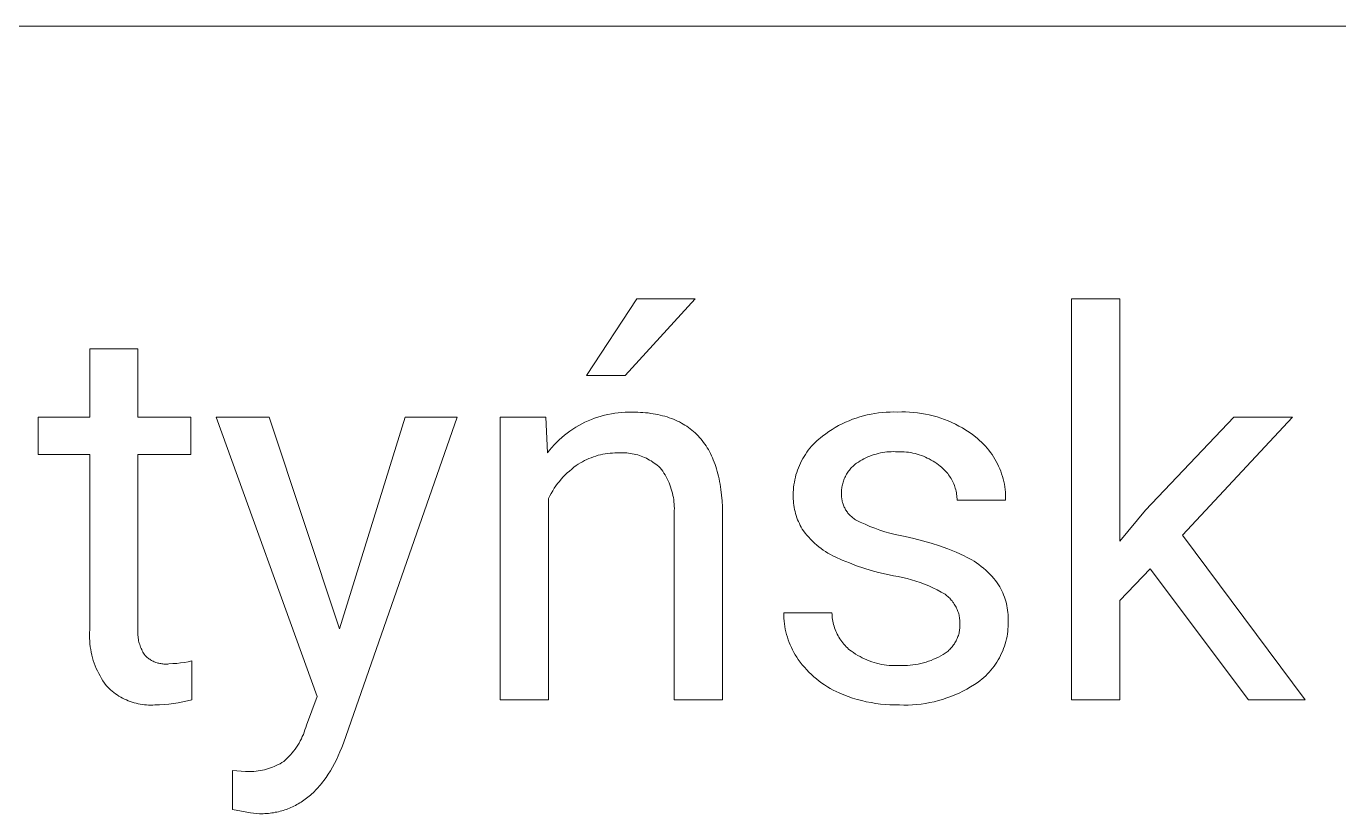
# Model space of a CAD drawing. Header units: millimetres. Extents: x -658 to 2773, y 81 to 2478.
# Drawn here: x 2138.3 to 2250.4, y 397.6 to 464.9 of the extents above; entities that cross this region are included whole.
import ezdxf

# ---------------------------------------------------------------- set-up
doc = ezdxf.new("R2010")
doc.units = ezdxf.units.MM
doc.header["$MEASUREMENT"] = 0
doc.layers.add('Domyślny', color=7, linetype='Continuous', true_color=0x000000)

msp = doc.modelspace()

# ---------------------------------------------------------------- linework, layer by layer
at = {"layer": 'Domyślny', "color": 18, "lineweight": 15, "true_color": 0x000000}
for p, q in [((2769.27, 464.9), (1476.09, 464.9)), ((2186.12, 435.05), (2190.43, 441.6)), ((2195.42, 441.6), (2189.44, 435.04)), ((2190.43, 441.6), (2195.42, 441.6)), ((2227.55, 407.32), (2227.55, 441.59)), ((2227.55, 441.59), (2231.68, 441.59)), ((2231.68, 441.59), (2231.68, 420.87)), ((2143.69, 431.47), (2143.69, 437.32)), ((2143.69, 437.32), (2147.81, 437.32)), ((2147.81, 437.32), (2147.81, 431.47)), ((2189.44, 435.04), (2186.12, 435.05)), ((2187.38, 431.58), (2187.67, 431.65)), ((2187.67, 431.65), (2187.96, 431.72)), ((2187.96, 431.72), (2188.25, 431.78)), ((2188.25, 431.78), (2188.54, 431.83)), ((2188.54, 431.83), (2188.84, 431.86)), ((2188.84, 431.86), (2189.13, 431.89)), ((2189.13, 431.89), (2189.43, 431.91)), ((2189.43, 431.91), (2189.73, 431.92)), ((2189.73, 431.92), (2190.03, 431.91)), ((2190.03, 431.91), (2190.26, 431.91)), ((2190.26, 431.91), (2190.5, 431.9)), ((2190.5, 431.9), (2190.73, 431.89)), ((2190.73, 431.89), (2190.95, 431.88)), ((2190.95, 431.88), (2191.17, 431.86)), ((2191.17, 431.86), (2191.39, 431.84)), ((2191.39, 431.84), (2191.61, 431.81)), ((2191.61, 431.81), (2191.82, 431.78)), ((2191.82, 431.78), (2192.03, 431.74)), ((2192.03, 431.74), (2192.23, 431.7)), ((2192.23, 431.7), (2192.43, 431.66)), ((2192.43, 431.66), (2192.63, 431.61)), ((2209.79, 431.6), (2210.11, 431.68)), ((2210.11, 431.68), (2210.43, 431.75)), ((2210.43, 431.75), (2210.75, 431.8)), ((2210.75, 431.8), (2211.08, 431.85)), ((2211.08, 431.85), (2211.4, 431.89)), ((2211.4, 431.89), (2211.73, 431.91)), ((2211.73, 431.91), (2212.06, 431.92)), ((2212.06, 431.92), (2212.39, 431.93)), ((2212.39, 431.93), (2212.71, 431.92)), ((2212.71, 431.92), (2213.05, 431.93)), ((2213.05, 431.93), (2213.39, 431.93)), ((2213.39, 431.93), (2213.73, 431.91)), ((2213.73, 431.91), (2214.07, 431.89)), ((2214.07, 431.89), (2214.41, 431.85)), ((2214.41, 431.85), (2214.74, 431.81)), ((2214.74, 431.81), (2215.08, 431.75)), ((2215.08, 431.75), (2215.41, 431.68)), ((2215.41, 431.68), (2215.74, 431.6)), ((2139.29, 428.28), (2139.29, 431.47)), ((2139.29, 431.47), (2143.69, 431.47)), ((2147.81, 431.47), (2152.32, 431.47)), ((2152.32, 431.47), (2152.32, 428.28)), ((2163.12, 407.6), (2154.5, 431.47)), ((2154.5, 431.47), (2159.01, 431.47)), ((2159.01, 431.47), (2165.03, 413.38)), ((2165.03, 413.38), (2170.65, 431.47)), ((2175.08, 431.47), (2165.37, 403.61)), ((2170.65, 431.47), (2175.08, 431.47)), ((2178.76, 407.33), (2178.76, 431.47)), ((2178.76, 431.47), (2182.66, 431.47)), ((2182.66, 431.47), (2182.79, 428.44)), ((2184.96, 430.46), (2185.21, 430.62)), ((2185.21, 430.62), (2185.46, 430.77)), ((2185.46, 430.77), (2185.72, 430.92)), ((2185.72, 430.92), (2185.99, 431.05)), ((2185.99, 431.05), (2186.26, 431.17)), ((2186.26, 431.17), (2186.54, 431.29)), ((2186.54, 431.29), (2186.81, 431.4)), ((2186.81, 431.4), (2187.1, 431.49)), ((2187.1, 431.49), (2187.38, 431.58)), ((2192.63, 431.61), (2192.82, 431.56)), ((2192.82, 431.56), (2193.01, 431.5)), ((2193.01, 431.5), (2193.19, 431.44)), ((2193.19, 431.44), (2193.38, 431.37)), ((2193.38, 431.37), (2193.55, 431.3)), ((2193.55, 431.3), (2193.73, 431.23)), ((2193.73, 431.23), (2193.9, 431.15)), ((2193.9, 431.15), (2194.07, 431.07)), ((2194.07, 431.07), (2194.23, 430.98)), ((2194.23, 430.98), (2194.39, 430.89)), ((2194.39, 430.89), (2194.54, 430.8)), ((2194.54, 430.8), (2194.7, 430.7)), ((2194.7, 430.7), (2194.84, 430.6)), ((2194.84, 430.6), (2194.99, 430.49)), ((2207.1, 430.43), (2207.38, 430.6)), ((2207.38, 430.6), (2207.66, 430.76)), ((2207.66, 430.76), (2207.96, 430.91)), ((2207.96, 430.91), (2208.25, 431.05)), ((2208.25, 431.05), (2208.55, 431.18)), ((2208.55, 431.18), (2208.86, 431.3)), ((2208.86, 431.3), (2209.17, 431.41)), ((2209.17, 431.41), (2209.48, 431.51)), ((2209.48, 431.51), (2209.79, 431.6)), ((2215.74, 431.6), (2216.07, 431.5)), ((2216.07, 431.5), (2216.39, 431.4)), ((2216.39, 431.4), (2216.71, 431.29)), ((2216.71, 431.29), (2217.03, 431.16)), ((2217.03, 431.16), (2217.34, 431.03)), ((2217.34, 431.03), (2217.64, 430.88)), ((2217.64, 430.88), (2217.94, 430.72)), ((2217.94, 430.72), (2218.24, 430.56)), ((2218.24, 430.56), (2218.53, 430.38)), ((2233.89, 423.52), (2241.41, 431.47)), ((2246.42, 431.47), (2237.03, 421.39)), ((2241.41, 431.47), (2246.42, 431.47)), ((2183.58, 429.34), (2183.79, 429.54)), ((2183.79, 429.54), (2184.01, 429.74)), ((2184.01, 429.74), (2184.24, 429.94)), ((2184.24, 429.94), (2184.47, 430.12)), ((2184.47, 430.12), (2184.71, 430.3)), ((2184.71, 430.3), (2184.96, 430.46)), ((2194.99, 430.49), (2195.13, 430.38)), ((2195.13, 430.38), (2195.27, 430.26)), ((2195.27, 430.26), (2195.4, 430.14)), ((2195.4, 430.14), (2195.53, 430.02)), ((2195.53, 430.02), (2195.66, 429.89)), ((2195.66, 429.89), (2195.78, 429.75)), ((2195.78, 429.75), (2195.9, 429.62)), ((2195.9, 429.62), (2196.01, 429.48)), ((2196.01, 429.48), (2196.13, 429.33)), ((2205.64, 429.3), (2205.8, 429.45)), ((2205.8, 429.45), (2205.96, 429.59)), ((2205.96, 429.59), (2206.12, 429.73)), ((2206.12, 429.73), (2206.29, 429.86)), ((2206.29, 429.86), (2206.56, 430.06)), ((2206.56, 430.06), (2206.82, 430.25)), ((2206.82, 430.25), (2207.1, 430.43)), ((2218.53, 430.38), (2218.81, 430.19)), ((2218.81, 430.19), (2219.09, 430)), ((2219.09, 430), (2219.36, 429.79)), ((2219.36, 429.79), (2219.54, 429.65)), ((2219.54, 429.65), (2219.71, 429.5)), ((2219.71, 429.5), (2219.88, 429.34)), ((2143.69, 428.28), (2139.29, 428.28)), ((2143.69, 413.3), (2143.69, 428.28)), ((2152.32, 428.28), (2147.81, 428.28)), ((2147.81, 428.28), (2147.81, 413.29)), ((2182.79, 428.44), (2182.98, 428.67)), ((2182.98, 428.67), (2183.17, 428.9)), ((2183.17, 428.9), (2183.37, 429.12)), ((2183.37, 429.12), (2183.58, 429.34)), ((2187.53, 428.31), (2187.33, 428.27)), ((2187.73, 428.34), (2187.53, 428.31)), ((2187.94, 428.37), (2187.73, 428.34)), ((2188.15, 428.4), (2187.94, 428.37)), ((2188.35, 428.41), (2188.15, 428.4)), ((2188.56, 428.42), (2188.35, 428.41)), ((2188.77, 428.42), (2188.56, 428.42)), ((2188.93, 428.43), (2188.77, 428.42)), ((2189.09, 428.43), (2188.93, 428.43)), ((2189.25, 428.43), (2189.09, 428.43)), ((2189.4, 428.43), (2189.25, 428.43)), ((2189.56, 428.42), (2189.4, 428.43)), ((2189.72, 428.4), (2189.56, 428.42)), ((2189.88, 428.38), (2189.72, 428.4)), ((2190.03, 428.36), (2189.88, 428.38)), ((2190.19, 428.33), (2190.03, 428.36)), ((2190.34, 428.29), (2190.19, 428.33)), ((2190.5, 428.25), (2190.34, 428.29)), ((2196.13, 429.33), (2196.23, 429.18)), ((2196.23, 429.18), (2196.34, 429.03)), ((2196.34, 429.03), (2196.44, 428.87)), ((2196.44, 428.87), (2196.54, 428.71)), ((2196.54, 428.71), (2196.63, 428.54)), ((2196.63, 428.54), (2196.72, 428.37)), ((2196.72, 428.37), (2196.8, 428.19)), ((2204.71, 428.12), (2204.82, 428.3)), ((2204.82, 428.3), (2204.94, 428.48)), ((2204.94, 428.48), (2205.07, 428.66)), ((2205.07, 428.66), (2205.21, 428.82)), ((2205.21, 428.82), (2205.35, 428.99)), ((2205.35, 428.99), (2205.49, 429.15)), ((2205.49, 429.15), (2205.64, 429.3)), ((2210.69, 428.28), (2210.52, 428.22)), ((2210.87, 428.33), (2210.69, 428.28)), ((2211.05, 428.38), (2210.87, 428.33)), ((2211.23, 428.42), (2211.05, 428.38)), ((2211.42, 428.45), (2211.23, 428.42)), ((2211.6, 428.48), (2211.42, 428.45)), ((2211.78, 428.51), (2211.6, 428.48)), ((2211.97, 428.52), (2211.78, 428.51)), ((2212.16, 428.53), (2211.97, 428.52)), ((2212.34, 428.54), (2212.16, 428.53)), ((2212.53, 428.53), (2212.34, 428.54)), ((2212.71, 428.53), (2212.53, 428.53)), ((2212.9, 428.53), (2212.71, 428.53)), ((2213.09, 428.53), (2212.9, 428.53)), ((2213.27, 428.52), (2213.09, 428.53)), ((2213.46, 428.5), (2213.27, 428.52)), ((2213.64, 428.48), (2213.46, 428.5)), ((2213.83, 428.45), (2213.64, 428.48)), ((2214.01, 428.41), (2213.83, 428.45)), ((2214.19, 428.37), (2214.01, 428.41)), ((2214.37, 428.33), (2214.19, 428.37)), ((2214.55, 428.27), (2214.37, 428.33)), ((2219.88, 429.34), (2220.05, 429.18)), ((2220.05, 429.18), (2220.2, 429.01)), ((2220.2, 429.01), (2220.35, 428.84)), ((2220.35, 428.84), (2220.5, 428.66)), ((2220.5, 428.66), (2220.64, 428.47)), ((2220.64, 428.47), (2220.77, 428.29)), ((2220.77, 428.29), (2220.9, 428.09)), ((2185.05, 427.2), (2184.86, 427.04)), ((2185.25, 427.34), (2185.05, 427.2)), ((2185.42, 427.46), (2185.25, 427.34)), ((2185.6, 427.57), (2185.42, 427.46)), ((2185.78, 427.67), (2185.6, 427.57)), ((2185.96, 427.77), (2185.78, 427.67)), ((2186.15, 427.86), (2185.96, 427.77)), ((2186.34, 427.95), (2186.15, 427.86)), ((2186.53, 428.02), (2186.34, 427.95)), ((2186.73, 428.09), (2186.53, 428.02)), ((2186.93, 428.16), (2186.73, 428.09)), ((2187.13, 428.22), (2186.93, 428.16)), ((2187.33, 428.27), (2187.13, 428.22)), ((2190.65, 428.2), (2190.5, 428.25)), ((2190.8, 428.15), (2190.65, 428.2)), ((2190.95, 428.09), (2190.8, 428.15)), ((2191.09, 428.03), (2190.95, 428.09)), ((2191.24, 427.97), (2191.09, 428.03)), ((2191.38, 427.89), (2191.24, 427.97)), ((2191.52, 427.82), (2191.38, 427.89)), ((2191.66, 427.74), (2191.52, 427.82)), ((2191.79, 427.65), (2191.66, 427.74)), ((2191.92, 427.56), (2191.79, 427.65)), ((2192.05, 427.47), (2191.92, 427.56)), ((2192.17, 427.37), (2192.05, 427.47)), ((2192.3, 427.27), (2192.17, 427.37)), ((2192.41, 427.16), (2192.3, 427.27)), ((2192.53, 427.01), (2192.41, 427.16)), ((2196.8, 428.19), (2196.89, 428.01)), ((2196.89, 428.01), (2196.96, 427.83)), ((2196.96, 427.83), (2197.04, 427.64)), ((2197.04, 427.64), (2197.11, 427.45)), ((2197.11, 427.45), (2197.18, 427.26)), ((2197.18, 427.26), (2197.24, 427.06)), ((2204.15, 426.96), (2204.23, 427.16)), ((2204.23, 427.16), (2204.31, 427.36)), ((2204.31, 427.36), (2204.4, 427.56)), ((2204.4, 427.56), (2204.5, 427.75)), ((2204.5, 427.75), (2204.6, 427.94)), ((2204.6, 427.94), (2204.71, 428.12)), ((2208.79, 427.2), (2208.72, 427.12)), ((2208.87, 427.27), (2208.79, 427.2)), ((2208.95, 427.34), (2208.87, 427.27)), ((2209.03, 427.41), (2208.95, 427.34)), ((2209.11, 427.48), (2209.03, 427.41)), ((2209.19, 427.54), (2209.11, 427.48)), ((2209.35, 427.65), (2209.19, 427.54)), ((2209.51, 427.75), (2209.35, 427.65)), ((2209.67, 427.84), (2209.51, 427.75)), ((2209.83, 427.93), (2209.67, 427.84)), ((2210, 428.01), (2209.83, 427.93)), ((2210.17, 428.08), (2210, 428.01)), ((2210.34, 428.16), (2210.17, 428.08)), ((2210.52, 428.22), (2210.34, 428.16)), ((2214.73, 428.21), (2214.55, 428.27)), ((2214.9, 428.15), (2214.73, 428.21)), ((2215.07, 428.07), (2214.9, 428.15)), ((2215.24, 427.99), (2215.07, 428.07)), ((2215.41, 427.91), (2215.24, 427.99)), ((2215.57, 427.82), (2215.41, 427.91)), ((2215.73, 427.73), (2215.57, 427.82)), ((2215.89, 427.63), (2215.73, 427.73)), ((2216.04, 427.52), (2215.89, 427.63)), ((2216.19, 427.41), (2216.04, 427.52)), ((2216.33, 427.29), (2216.19, 427.41)), ((2216.44, 427.21), (2216.33, 427.29)), ((2216.53, 427.13), (2216.44, 427.21)), ((2220.9, 428.09), (2221.02, 427.9)), ((2221.02, 427.9), (2221.13, 427.7)), ((2221.13, 427.7), (2221.23, 427.49)), ((2221.23, 427.49), (2221.33, 427.28)), ((2221.33, 427.28), (2221.42, 427.07)), ((2183.97, 426.18), (2183.81, 425.99)), ((2184.13, 426.37), (2183.97, 426.18)), ((2184.31, 426.55), (2184.13, 426.37)), ((2184.48, 426.72), (2184.31, 426.55)), ((2184.67, 426.88), (2184.48, 426.72)), ((2184.86, 427.04), (2184.67, 426.88)), ((2192.64, 426.86), (2192.53, 427.01)), ((2192.74, 426.7), (2192.64, 426.86)), ((2192.84, 426.54), (2192.74, 426.7)), ((2192.93, 426.38), (2192.84, 426.54)), ((2193.02, 426.21), (2192.93, 426.38)), ((2193.1, 426.04), (2193.02, 426.21)), ((2193.18, 425.87), (2193.1, 426.04)), ((2197.24, 427.06), (2197.3, 426.85)), ((2197.3, 426.85), (2197.35, 426.64)), ((2197.35, 426.64), (2197.41, 426.43)), ((2197.41, 426.43), (2197.46, 426.21)), ((2197.46, 426.21), (2197.5, 425.99)), ((2203.88, 425.92), (2203.92, 426.13)), ((2203.92, 426.13), (2203.97, 426.34)), ((2203.97, 426.34), (2204.02, 426.55)), ((2204.02, 426.55), (2204.08, 426.75)), ((2204.08, 426.75), (2204.15, 426.96)), ((2208.11, 426.12), (2208.07, 426.02)), ((2208.15, 426.22), (2208.11, 426.12)), ((2208.19, 426.32), (2208.15, 426.22)), ((2208.24, 426.42), (2208.19, 426.32)), ((2208.29, 426.51), (2208.24, 426.42)), ((2208.34, 426.6), (2208.29, 426.51)), ((2208.4, 426.69), (2208.34, 426.6)), ((2208.45, 426.78), (2208.4, 426.69)), ((2208.52, 426.87), (2208.45, 426.78)), ((2208.58, 426.96), (2208.52, 426.87)), ((2208.65, 427.04), (2208.58, 426.96)), ((2208.72, 427.12), (2208.65, 427.04)), ((2216.63, 427.04), (2216.53, 427.13)), ((2216.72, 426.95), (2216.63, 427.04)), ((2216.81, 426.85), (2216.72, 426.95)), ((2216.9, 426.76), (2216.81, 426.85)), ((2216.98, 426.66), (2216.9, 426.76)), ((2217.06, 426.55), (2216.98, 426.66)), ((2217.13, 426.45), (2217.06, 426.55)), ((2217.2, 426.34), (2217.13, 426.45)), ((2217.27, 426.23), (2217.2, 426.34)), ((2217.34, 426.12), (2217.27, 426.23)), ((2217.39, 426), (2217.34, 426.12)), ((2221.42, 427.07), (2221.51, 426.86)), ((2221.51, 426.86), (2221.59, 426.64)), ((2221.59, 426.64), (2221.65, 426.42)), ((2221.65, 426.42), (2221.72, 426.2)), ((2221.72, 426.2), (2221.77, 425.98)), ((2183.11, 424.97), (2183, 424.75)), ((2183.24, 425.19), (2183.11, 424.97)), ((2183.37, 425.4), (2183.24, 425.19)), ((2183.51, 425.6), (2183.37, 425.4)), ((2183.66, 425.8), (2183.51, 425.6)), ((2183.81, 425.99), (2183.66, 425.8)), ((2193.25, 425.7), (2193.18, 425.87)), ((2193.31, 425.52), (2193.25, 425.7)), ((2193.37, 425.34), (2193.31, 425.52)), ((2193.43, 425.16), (2193.37, 425.34)), ((2193.47, 424.98), (2193.43, 425.16)), ((2193.51, 424.8), (2193.47, 424.98)), ((2197.5, 425.99), (2197.54, 425.76)), ((2197.54, 425.76), (2197.58, 425.53)), ((2197.58, 425.53), (2197.61, 425.3)), ((2197.61, 425.3), (2197.67, 424.82)), ((2203.79, 425.06), (2203.8, 425.28)), ((2203.79, 424.85), (2203.79, 425.06)), ((2203.8, 425.28), (2203.82, 425.49)), ((2203.82, 425.49), (2203.85, 425.71)), ((2203.85, 425.71), (2203.88, 425.92)), ((2207.92, 425.19), (2207.91, 425.08)), ((2207.91, 425.08), (2207.92, 424.97)), ((2207.92, 424.97), (2207.91, 424.89)), ((2207.94, 425.4), (2207.92, 425.29)), ((2207.92, 425.29), (2207.92, 425.19)), ((2207.95, 425.5), (2207.94, 425.4)), ((2207.97, 425.61), (2207.95, 425.5)), ((2207.99, 425.71), (2207.97, 425.61)), ((2208.01, 425.82), (2207.99, 425.71)), ((2208.04, 425.92), (2208.01, 425.82)), ((2208.07, 426.02), (2208.04, 425.92)), ((2217.45, 425.89), (2217.39, 426)), ((2217.5, 425.77), (2217.45, 425.89)), ((2217.55, 425.65), (2217.5, 425.77)), ((2217.59, 425.52), (2217.55, 425.65)), ((2217.63, 425.4), (2217.59, 425.52)), ((2217.67, 425.28), (2217.63, 425.4)), ((2217.7, 425.15), (2217.67, 425.28)), ((2217.72, 425.02), (2217.7, 425.15)), ((2217.74, 424.9), (2217.72, 425.02)), ((2221.77, 425.98), (2221.82, 425.75)), ((2221.82, 425.75), (2221.86, 425.53)), ((2221.86, 425.53), (2221.89, 425.3)), ((2221.89, 425.3), (2221.91, 425.07)), ((2221.91, 425.07), (2221.93, 424.84)), ((2183, 424.75), (2182.89, 424.53)), ((2182.89, 424.53), (2182.89, 407.33)), ((2193.55, 424.61), (2193.51, 424.8)), ((2193.58, 424.43), (2193.55, 424.61)), ((2193.6, 424.24), (2193.58, 424.43)), ((2193.61, 424.05), (2193.6, 424.24)), ((2193.62, 423.86), (2193.61, 424.05)), ((2193.63, 423.68), (2193.62, 423.86)), ((2197.67, 424.82), (2197.71, 424.32)), ((2197.71, 424.32), (2197.74, 423.81)), ((2197.74, 423.81), (2197.75, 423.28)), ((2203.79, 424.67), (2203.79, 424.85)), ((2203.79, 424.49), (2203.79, 424.67)), ((2203.8, 424.31), (2203.79, 424.49)), ((2203.82, 424.13), (2203.8, 424.31)), ((2203.84, 423.95), (2203.82, 424.13)), ((2203.87, 423.77), (2203.84, 423.95)), ((2207.91, 424.89), (2207.91, 424.8)), ((2207.91, 424.8), (2207.92, 424.71)), ((2207.92, 424.71), (2207.92, 424.63)), ((2207.92, 424.63), (2207.93, 424.54)), ((2207.93, 424.54), (2207.94, 424.46)), ((2207.94, 424.46), (2207.96, 424.37)), ((2207.96, 424.37), (2207.97, 424.29)), ((2207.97, 424.29), (2208, 424.2)), ((2208, 424.2), (2208.02, 424.12)), ((2208.02, 424.12), (2208.05, 424.04)), ((2208.05, 424.04), (2208.07, 423.96)), ((2208.07, 423.96), (2208.11, 423.88)), ((2208.11, 423.88), (2208.14, 423.8)), ((2208.14, 423.8), (2208.18, 423.72)), ((2217.76, 424.77), (2217.74, 424.9)), ((2217.77, 424.64), (2217.76, 424.77)), ((2217.78, 424.51), (2217.77, 424.64)), ((2217.79, 424.38), (2217.78, 424.51)), ((2221.93, 424.38), (2217.79, 424.38)), ((2221.93, 424.84), (2221.93, 424.61)), ((2221.93, 424.61), (2221.93, 424.38)), ((2193.61, 423.3), (2193.62, 423.49)), ((2193.61, 407.33), (2193.61, 423.3)), ((2193.62, 423.49), (2193.63, 423.68)), ((2197.75, 423.28), (2197.75, 407.33)), ((2203.9, 423.59), (2203.87, 423.77)), ((2203.94, 423.41), (2203.9, 423.59)), ((2203.99, 423.24), (2203.94, 423.41)), ((2204.04, 423.07), (2203.99, 423.24)), ((2204.1, 422.89), (2204.04, 423.07)), ((2204.16, 422.72), (2204.1, 422.89)), ((2204.23, 422.56), (2204.16, 422.72)), ((2208.18, 423.72), (2208.22, 423.65)), ((2208.22, 423.65), (2208.26, 423.57)), ((2208.26, 423.57), (2208.31, 423.5)), ((2208.31, 423.5), (2208.36, 423.43)), ((2208.36, 423.43), (2208.41, 423.36)), ((2208.41, 423.36), (2208.46, 423.29)), ((2208.46, 423.29), (2208.51, 423.22)), ((2208.51, 423.22), (2208.57, 423.16)), ((2208.57, 423.16), (2208.63, 423.1)), ((2208.63, 423.1), (2208.69, 423.04)), ((2208.69, 423.04), (2208.76, 422.98)), ((2208.76, 422.98), (2208.82, 422.92)), ((2208.82, 422.92), (2208.89, 422.87)), ((2208.89, 422.87), (2208.96, 422.82)), ((2208.96, 422.82), (2209.03, 422.77)), ((2209.03, 422.77), (2209.1, 422.72)), ((2209.1, 422.72), (2209.51, 422.52)), ((2231.68, 420.87), (2233.89, 423.52)), ((2204.31, 422.39), (2204.23, 422.56)), ((2204.39, 422.23), (2204.31, 422.39)), ((2204.47, 422.07), (2204.39, 422.23)), ((2204.56, 421.92), (2204.47, 422.07)), ((2204.66, 421.76), (2204.56, 421.92)), ((2204.8, 421.57), (2204.66, 421.76)), ((2204.95, 421.39), (2204.8, 421.57)), ((2209.51, 422.52), (2209.92, 422.33)), ((2209.92, 422.33), (2210.33, 422.15)), ((2210.33, 422.15), (2210.75, 421.98)), ((2210.75, 421.98), (2211.18, 421.83)), ((2211.18, 421.83), (2211.61, 421.69)), ((2211.61, 421.69), (2212.04, 421.56)), ((2212.04, 421.56), (2212.48, 421.45)), ((2205.11, 421.21), (2204.95, 421.39)), ((2205.27, 421.04), (2205.11, 421.21)), ((2205.44, 420.87), (2205.27, 421.04)), ((2205.61, 420.71), (2205.44, 420.87)), ((2205.79, 420.55), (2205.61, 420.71)), ((2205.97, 420.4), (2205.79, 420.55)), ((2212.48, 421.45), (2212.92, 421.36)), ((2212.92, 421.36), (2213.36, 421.27)), ((2213.36, 421.27), (2214.1, 421.11)), ((2214.1, 421.11), (2214.83, 420.92)), ((2214.83, 420.92), (2215.56, 420.71)), ((2215.56, 420.71), (2216.28, 420.47)), ((2216.28, 420.47), (2216.99, 420.22)), ((2237.03, 421.39), (2247.52, 407.32)), ((2206.16, 420.26), (2205.97, 420.4)), ((2206.35, 420.12), (2206.16, 420.26)), ((2206.55, 419.99), (2206.35, 420.12)), ((2206.75, 419.87), (2206.55, 419.99)), ((2206.96, 419.75), (2206.75, 419.87)), ((2207.17, 419.64), (2206.96, 419.75)), ((2207.38, 419.54), (2207.17, 419.64)), ((2207.98, 419.27), (2207.38, 419.54)), ((2216.99, 420.22), (2217.69, 419.93)), ((2217.69, 419.93), (2218.38, 419.63)), ((2218.38, 419.63), (2218.6, 419.52)), ((2218.6, 419.52), (2218.82, 419.41)), ((2218.82, 419.41), (2219.04, 419.29)), ((2208.58, 419.02), (2207.98, 419.27)), ((2209.2, 418.78), (2208.58, 419.02)), ((2209.82, 418.57), (2209.2, 418.78)), ((2210.45, 418.38), (2209.82, 418.57)), ((2211.08, 418.21), (2210.45, 418.38)), ((2211.72, 418.06), (2211.08, 418.21)), ((2219.04, 419.29), (2219.25, 419.16)), ((2219.25, 419.16), (2219.45, 419.02)), ((2219.45, 419.02), (2219.65, 418.88)), ((2219.65, 418.88), (2219.85, 418.73)), ((2219.85, 418.73), (2220.04, 418.57)), ((2220.04, 418.57), (2220.23, 418.41)), ((2220.23, 418.41), (2220.41, 418.24)), ((2220.41, 418.24), (2220.58, 418.07)), ((2234.27, 418.51), (2231.68, 415.81)), ((2242.68, 407.32), (2234.27, 418.51)), ((2212.36, 417.92), (2211.72, 418.06)), ((2212.75, 417.86), (2212.36, 417.92)), ((2213.13, 417.78), (2212.75, 417.86)), ((2213.51, 417.69), (2213.13, 417.78)), ((2213.89, 417.59), (2213.51, 417.69)), ((2214.26, 417.47), (2213.89, 417.59)), ((2214.64, 417.34), (2214.26, 417.47)), ((2215, 417.21), (2214.64, 417.34)), ((2215.36, 417.05), (2215, 417.21)), ((2220.58, 418.07), (2220.75, 417.88)), ((2220.75, 417.88), (2220.91, 417.7)), ((2220.91, 417.7), (2221.06, 417.51)), ((2221.06, 417.51), (2221.21, 417.31)), ((2221.21, 417.31), (2221.32, 417.15)), ((2221.32, 417.15), (2221.42, 416.98)), ((2215.72, 416.89), (2215.36, 417.05)), ((2216.07, 416.72), (2215.72, 416.89)), ((2216.42, 416.53), (2216.07, 416.72)), ((2216.76, 416.34), (2216.42, 416.53)), ((2216.84, 416.27), (2216.76, 416.34)), ((2216.92, 416.21), (2216.84, 416.27)), ((2217, 416.14), (2216.92, 416.21)), ((2217.08, 416.07), (2217, 416.14)), ((2217.15, 416), (2217.08, 416.07)), ((2217.22, 415.92), (2217.15, 416)), ((2221.42, 416.98), (2221.51, 416.81)), ((2221.51, 416.81), (2221.6, 416.64)), ((2221.6, 416.64), (2221.68, 416.46)), ((2221.68, 416.46), (2221.75, 416.28)), ((2221.75, 416.28), (2221.82, 416.1)), ((2221.82, 416.1), (2221.88, 415.92)), ((2217.29, 415.85), (2217.22, 415.92)), ((2217.36, 415.77), (2217.29, 415.85)), ((2217.42, 415.68), (2217.36, 415.77)), ((2217.48, 415.6), (2217.42, 415.68)), ((2217.54, 415.51), (2217.48, 415.6)), ((2217.6, 415.42), (2217.54, 415.51)), ((2217.65, 415.33), (2217.6, 415.42)), ((2217.7, 415.24), (2217.65, 415.33)), ((2217.74, 415.15), (2217.7, 415.24)), ((2217.78, 415.05), (2217.74, 415.15)), ((2217.82, 414.96), (2217.78, 415.05)), ((2217.86, 414.86), (2217.82, 414.96)), ((2217.89, 414.76), (2217.86, 414.86)), ((2221.88, 415.92), (2221.94, 415.74)), ((2221.94, 415.74), (2221.99, 415.55)), ((2221.99, 415.55), (2222.03, 415.36)), ((2222.03, 415.36), (2222.07, 415.17)), ((2222.07, 415.17), (2222.1, 414.98)), ((2222.1, 414.98), (2222.12, 414.79)), ((2231.68, 415.81), (2231.68, 407.32)), ((2202.97, 414.52), (2202.97, 414.76)), ((2202.97, 414.76), (2207.09, 414.76)), ((2202.98, 414.29), (2202.97, 414.52)), ((2203, 414.05), (2202.98, 414.29)), ((2203.03, 413.82), (2203, 414.05)), ((2203.07, 413.59), (2203.03, 413.82)), ((2207.09, 414.76), (2207.1, 414.61)), ((2207.1, 414.61), (2207.11, 414.47)), ((2207.11, 414.47), (2207.12, 414.32)), ((2207.12, 414.32), (2207.14, 414.18)), ((2207.14, 414.18), (2207.17, 414.03)), ((2207.17, 414.03), (2207.2, 413.89)), ((2207.2, 413.89), (2207.23, 413.75)), ((2207.23, 413.75), (2207.27, 413.61)), ((2217.92, 414.66), (2217.89, 414.76)), ((2217.95, 414.56), (2217.92, 414.66)), ((2217.97, 414.46), (2217.95, 414.56)), ((2217.99, 414.35), (2217.97, 414.46)), ((2218, 414.25), (2217.99, 414.35)), ((2218.01, 414.15), (2218, 414.25)), ((2218.02, 414.04), (2218.01, 414.15)), ((2218.03, 413.94), (2218.02, 414.04)), ((2218.02, 413.63), (2218.03, 413.73)), ((2218.03, 413.84), (2218.03, 413.94)), ((2218.03, 413.73), (2218.03, 413.84)), ((2222.12, 414.79), (2222.14, 414.6)), ((2222.14, 414.6), (2222.15, 414.4)), ((2222.15, 413.8), (2222.14, 413.59)), ((2222.15, 414.4), (2222.15, 414.21)), ((2222.15, 414.21), (2222.15, 414.02)), ((2222.15, 414.02), (2222.15, 413.8)), ((2143.67, 413.06), (2143.69, 413.3)), ((2143.67, 412.82), (2143.67, 413.06)), ((2143.68, 412.58), (2143.67, 412.82)), ((2143.69, 412.34), (2143.68, 412.58)), ((2147.81, 413.29), (2147.8, 413.18)), ((2147.8, 413.18), (2147.8, 413.06)), ((2147.8, 413.06), (2147.8, 412.95)), ((2147.8, 412.95), (2147.81, 412.83)), ((2147.81, 412.83), (2147.82, 412.72)), ((2147.82, 412.72), (2147.83, 412.6)), ((2147.83, 412.6), (2147.85, 412.49)), ((2203.11, 413.36), (2203.07, 413.59)), ((2203.16, 413.13), (2203.11, 413.36)), ((2203.22, 412.9), (2203.16, 413.13)), ((2203.29, 412.67), (2203.22, 412.9)), ((2203.36, 412.45), (2203.29, 412.67)), ((2207.27, 413.61), (2207.32, 413.47)), ((2207.32, 413.47), (2207.37, 413.33)), ((2207.37, 413.33), (2207.42, 413.19)), ((2207.42, 413.19), (2207.48, 413.06)), ((2207.48, 413.06), (2207.55, 412.93)), ((2207.55, 412.93), (2207.61, 412.8)), ((2207.61, 412.8), (2207.69, 412.67)), ((2207.69, 412.67), (2207.76, 412.54)), ((2217.79, 412.55), (2217.83, 412.64)), ((2217.83, 412.64), (2217.86, 412.73)), ((2217.86, 412.73), (2217.89, 412.83)), ((2217.89, 412.83), (2217.92, 412.93)), ((2217.92, 412.93), (2217.95, 413.03)), ((2217.95, 413.03), (2217.97, 413.13)), ((2217.97, 413.13), (2217.99, 413.23)), ((2217.99, 413.23), (2218, 413.33)), ((2218, 413.33), (2218.01, 413.43)), ((2218.01, 413.43), (2218.02, 413.53)), ((2218.02, 413.53), (2218.02, 413.63)), ((2222.05, 412.73), (2222, 412.52)), ((2222.08, 412.95), (2222.05, 412.73)), ((2222.11, 413.16), (2222.08, 412.95)), ((2222.13, 413.37), (2222.11, 413.16)), ((2222.14, 413.59), (2222.13, 413.37)), ((2143.71, 412.1), (2143.69, 412.34)), ((2143.74, 411.86), (2143.71, 412.1)), ((2143.78, 411.62), (2143.74, 411.86)), ((2143.82, 411.39), (2143.78, 411.62)), ((2147.85, 412.49), (2147.87, 412.37)), ((2147.87, 412.37), (2147.9, 412.26)), ((2147.9, 412.26), (2147.92, 412.15)), ((2147.92, 412.15), (2147.96, 412.04)), ((2147.96, 412.04), (2147.99, 411.93)), ((2147.99, 411.93), (2148.03, 411.82)), ((2148.03, 411.82), (2148.08, 411.71)), ((2148.08, 411.71), (2148.13, 411.61)), ((2148.13, 411.61), (2148.18, 411.51)), ((2148.18, 411.51), (2148.23, 411.4)), ((2203.44, 412.23), (2203.36, 412.45)), ((2203.53, 412.01), (2203.44, 412.23)), ((2203.63, 411.79), (2203.53, 412.01)), ((2203.73, 411.58), (2203.63, 411.79)), ((2203.84, 411.37), (2203.73, 411.58)), ((2207.76, 412.54), (2207.84, 412.42)), ((2207.84, 412.42), (2207.93, 412.3)), ((2207.93, 412.3), (2208.02, 412.19)), ((2208.02, 412.19), (2208.11, 412.07)), ((2208.11, 412.07), (2208.21, 411.96)), ((2208.21, 411.96), (2208.31, 411.86)), ((2208.31, 411.86), (2208.42, 411.76)), ((2208.42, 411.76), (2208.52, 411.66)), ((2208.52, 411.66), (2208.63, 411.56)), ((2208.63, 411.56), (2208.75, 411.47)), ((2208.75, 411.47), (2208.93, 411.35)), ((2216.93, 411.43), (2217.01, 411.49)), ((2217.01, 411.49), (2217.09, 411.56)), ((2217.09, 411.56), (2217.16, 411.63)), ((2217.16, 411.63), (2217.23, 411.7)), ((2217.23, 411.7), (2217.3, 411.78)), ((2217.3, 411.78), (2217.36, 411.85)), ((2217.36, 411.85), (2217.43, 411.93)), ((2217.43, 411.93), (2217.49, 412.02)), ((2217.49, 412.02), (2217.55, 412.1)), ((2217.55, 412.1), (2217.6, 412.19)), ((2217.6, 412.19), (2217.65, 412.27)), ((2217.65, 412.27), (2217.7, 412.36)), ((2217.7, 412.36), (2217.74, 412.45)), ((2217.74, 412.45), (2217.79, 412.55)), ((2221.68, 411.5), (2221.59, 411.3)), ((2221.76, 411.7), (2221.68, 411.5)), ((2221.83, 411.9), (2221.76, 411.7)), ((2221.89, 412.11), (2221.83, 411.9)), ((2221.95, 412.31), (2221.89, 412.11)), ((2222, 412.52), (2221.95, 412.31)), ((2143.87, 411.15), (2143.82, 411.39)), ((2143.93, 410.92), (2143.87, 411.15)), ((2144, 410.69), (2143.93, 410.92)), ((2144.08, 410.46), (2144, 410.69)), ((2144.16, 410.23), (2144.08, 410.46)), ((2148.23, 411.4), (2148.29, 411.3)), ((2148.29, 411.3), (2148.35, 411.21)), ((2148.35, 411.21), (2148.42, 411.11)), ((2148.42, 411.11), (2148.48, 411.05)), ((2148.48, 411.05), (2148.54, 410.99)), ((2148.54, 410.99), (2148.61, 410.94)), ((2148.61, 410.94), (2148.67, 410.88)), ((2148.67, 410.88), (2148.74, 410.83)), ((2148.74, 410.83), (2148.82, 410.78)), ((2148.82, 410.78), (2148.89, 410.74)), ((2148.89, 410.74), (2148.96, 410.69)), ((2148.96, 410.69), (2149.04, 410.65)), ((2149.04, 410.65), (2149.12, 410.61)), ((2149.12, 410.61), (2149.19, 410.58)), ((2149.19, 410.58), (2149.27, 410.55)), ((2149.27, 410.55), (2149.35, 410.52)), ((2149.35, 410.52), (2149.44, 410.49)), ((2149.44, 410.49), (2149.52, 410.46)), ((2149.52, 410.46), (2149.6, 410.44)), ((2149.6, 410.44), (2149.69, 410.42)), ((2149.69, 410.42), (2149.77, 410.41)), ((2149.77, 410.41), (2149.86, 410.4)), ((2149.86, 410.4), (2149.94, 410.39)), ((2149.94, 410.39), (2150.03, 410.38)), ((2150.03, 410.38), (2150.12, 410.38)), ((2150.12, 410.38), (2150.2, 410.37)), ((2150.2, 410.37), (2150.29, 410.38)), ((2150.29, 410.38), (2150.37, 410.38)), ((2150.37, 410.38), (2150.46, 410.39)), ((2150.46, 410.39), (2150.79, 410.41)), ((2150.79, 410.41), (2151.12, 410.43)), ((2151.12, 410.43), (2151.45, 410.47)), ((2151.45, 410.47), (2151.78, 410.52)), ((2151.78, 410.52), (2152.1, 410.58)), ((2152.1, 410.58), (2152.42, 410.65)), ((2152.42, 410.65), (2152.42, 407.33)), ((2203.96, 411.17), (2203.84, 411.37)), ((2204.08, 410.97), (2203.96, 411.17)), ((2204.21, 410.77), (2204.08, 410.97)), ((2204.38, 410.54), (2204.21, 410.77)), ((2204.56, 410.32), (2204.38, 410.54)), ((2208.93, 411.35), (2209.11, 411.23)), ((2209.11, 411.23), (2209.3, 411.11)), ((2209.3, 411.11), (2209.49, 411.01)), ((2209.49, 411.01), (2209.68, 410.91)), ((2209.68, 410.91), (2209.88, 410.81)), ((2209.88, 410.81), (2210.08, 410.73)), ((2210.08, 410.73), (2210.28, 410.65)), ((2210.28, 410.65), (2210.49, 410.57)), ((2210.49, 410.57), (2210.7, 410.51)), ((2210.7, 410.51), (2210.91, 410.45)), ((2210.91, 410.45), (2211.12, 410.4)), ((2211.12, 410.4), (2211.33, 410.35)), ((2211.33, 410.35), (2211.55, 410.32)), ((2214.23, 410.33), (2214.46, 410.37)), ((2214.46, 410.37), (2214.68, 410.42)), ((2214.68, 410.42), (2214.91, 410.48)), ((2214.91, 410.48), (2215.13, 410.54)), ((2215.13, 410.54), (2215.35, 410.61)), ((2215.35, 410.61), (2215.56, 410.69)), ((2215.56, 410.69), (2215.78, 410.78)), ((2215.78, 410.78), (2215.99, 410.87)), ((2215.99, 410.87), (2216.19, 410.97)), ((2216.19, 410.97), (2216.4, 411.08)), ((2216.4, 411.08), (2216.6, 411.2)), ((2216.6, 411.2), (2216.68, 411.25)), ((2216.68, 411.25), (2216.77, 411.31)), ((2216.77, 411.31), (2216.85, 411.36)), ((2216.85, 411.36), (2216.93, 411.43)), ((2221.06, 410.36), (2220.94, 410.19)), ((2221.18, 410.54), (2221.06, 410.36)), ((2221.29, 410.73), (2221.18, 410.54)), ((2221.4, 410.91), (2221.29, 410.73)), ((2221.5, 411.11), (2221.4, 410.91)), ((2221.59, 411.3), (2221.5, 411.11)), ((2144.25, 410.01), (2144.16, 410.23)), ((2144.35, 409.79), (2144.25, 410.01)), ((2144.46, 409.57), (2144.35, 409.79)), ((2144.57, 409.36), (2144.46, 409.57)), ((2144.69, 409.15), (2144.57, 409.36)), ((2204.74, 410.1), (2204.56, 410.32)), ((2204.94, 409.88), (2204.74, 410.1)), ((2205.13, 409.68), (2204.94, 409.88)), ((2205.34, 409.48), (2205.13, 409.68)), ((2205.55, 409.28), (2205.34, 409.48)), ((2205.77, 409.1), (2205.55, 409.28)), ((2211.55, 410.32), (2211.76, 410.29)), ((2211.76, 410.29), (2211.98, 410.26)), ((2211.98, 410.26), (2212.2, 410.25)), ((2212.2, 410.25), (2212.41, 410.24)), ((2212.41, 410.24), (2212.63, 410.24)), ((2212.63, 410.24), (2212.85, 410.25)), ((2212.85, 410.25), (2213.08, 410.24)), ((2213.08, 410.24), (2213.31, 410.24)), ((2213.31, 410.24), (2213.54, 410.25)), ((2213.54, 410.25), (2213.77, 410.27)), ((2213.77, 410.27), (2214, 410.3)), ((2214, 410.3), (2214.23, 410.33)), ((2220.07, 409.24), (2219.91, 409.09)), ((2220.23, 409.38), (2220.07, 409.24)), ((2220.38, 409.53), (2220.23, 409.38)), ((2220.53, 409.69), (2220.38, 409.53)), ((2220.67, 409.85), (2220.53, 409.69)), ((2220.81, 410.02), (2220.67, 409.85)), ((2220.94, 410.19), (2220.81, 410.02)), ((2144.82, 408.95), (2144.69, 409.15)), ((2144.95, 408.75), (2144.82, 408.95)), ((2145.09, 408.55), (2144.95, 408.75)), ((2145.21, 408.42), (2145.09, 408.55)), ((2145.34, 408.3), (2145.21, 408.42)), ((2145.47, 408.17), (2145.34, 408.3)), ((2145.61, 408.06), (2145.47, 408.17)), ((2206, 408.92), (2205.77, 409.1)), ((2206.23, 408.75), (2206, 408.92)), ((2206.46, 408.59), (2206.23, 408.75)), ((2206.71, 408.44), (2206.46, 408.59)), ((2206.95, 408.29), (2206.71, 408.44)), ((2207.2, 408.15), (2206.95, 408.29)), ((2207.46, 408.03), (2207.2, 408.15)), ((2218.61, 408.24), (2218.28, 408.06)), ((2218.94, 408.42), (2218.61, 408.24)), ((2219.26, 408.62), (2218.94, 408.42)), ((2219.57, 408.83), (2219.26, 408.62)), ((2219.74, 408.96), (2219.57, 408.83)), ((2219.91, 409.09), (2219.74, 408.96)), ((2145.75, 407.95), (2145.61, 408.06)), ((2145.89, 407.84), (2145.75, 407.95)), ((2146.04, 407.74), (2145.89, 407.84)), ((2146.19, 407.64), (2146.04, 407.74)), ((2146.34, 407.55), (2146.19, 407.64)), ((2146.5, 407.46), (2146.34, 407.55)), ((2146.66, 407.38), (2146.5, 407.46)), ((2146.82, 407.31), (2146.66, 407.38)), ((2146.98, 407.24), (2146.82, 407.31)), ((2147.15, 407.18), (2146.98, 407.24)), ((2147.32, 407.12), (2147.15, 407.18)), ((2147.49, 407.07), (2147.32, 407.12)), ((2147.66, 407.02), (2147.49, 407.07)), ((2147.84, 406.98), (2147.66, 407.02)), ((2148.01, 406.95), (2147.84, 406.98)), ((2150.86, 407), (2150.46, 406.95)), ((2151.25, 407.06), (2150.86, 407)), ((2151.65, 407.14), (2151.25, 407.06)), ((2152.04, 407.23), (2151.65, 407.14)), ((2152.42, 407.33), (2152.04, 407.23)), ((2162.2, 405.14), (2163.12, 407.6)), ((2182.89, 407.33), (2178.76, 407.33)), ((2197.75, 407.33), (2193.61, 407.33)), ((2207.72, 407.91), (2207.46, 408.03)), ((2208.1, 407.75), (2207.72, 407.91)), ((2208.47, 407.61), (2208.1, 407.75)), ((2208.86, 407.47), (2208.47, 407.61)), ((2209.25, 407.36), (2208.86, 407.47)), ((2209.64, 407.25), (2209.25, 407.36)), ((2210.03, 407.16), (2209.64, 407.25)), ((2210.43, 407.08), (2210.03, 407.16)), ((2210.83, 407.01), (2210.43, 407.08)), ((2211.23, 406.96), (2210.83, 407.01)), ((2215.09, 407.01), (2214.72, 406.96)), ((2215.46, 407.08), (2215.09, 407.01)), ((2215.83, 407.16), (2215.46, 407.08)), ((2216.19, 407.25), (2215.83, 407.16)), ((2216.55, 407.36), (2216.19, 407.25)), ((2216.9, 407.48), (2216.55, 407.36)), ((2217.26, 407.6), (2216.9, 407.48)), ((2217.6, 407.75), (2217.26, 407.6)), ((2217.95, 407.9), (2217.6, 407.75)), ((2218.28, 408.06), (2217.95, 407.9)), ((2231.68, 407.32), (2227.55, 407.32)), ((2247.52, 407.32), (2242.68, 407.32)), ((2148.19, 406.92), (2148.01, 406.95)), ((2148.37, 406.9), (2148.19, 406.92)), ((2148.55, 406.88), (2148.37, 406.9)), ((2148.72, 406.87), (2148.55, 406.88)), ((2148.9, 406.87), (2148.72, 406.87)), ((2149.08, 406.87), (2148.9, 406.87)), ((2149.26, 406.88), (2149.08, 406.87)), ((2149.66, 406.89), (2149.26, 406.88)), ((2150.06, 406.92), (2149.66, 406.89)), ((2150.46, 406.95), (2150.06, 406.92)), ((2211.64, 406.92), (2211.23, 406.96)), ((2212.04, 406.89), (2211.64, 406.92)), ((2212.44, 406.88), (2212.04, 406.89)), ((2212.85, 406.88), (2212.44, 406.88)), ((2213.23, 406.87), (2212.85, 406.88)), ((2213.6, 406.87), (2213.23, 406.87)), ((2213.97, 406.89), (2213.6, 406.87)), ((2214.35, 406.92), (2213.97, 406.89)), ((2214.72, 406.96), (2214.35, 406.92)), ((2162.01, 404.55), (2162.08, 404.74)), ((2162.08, 404.74), (2162.14, 404.94)), ((2162.14, 404.94), (2162.2, 405.14)), ((2161.46, 403.45), (2161.57, 403.62)), ((2161.57, 403.62), (2161.67, 403.8)), ((2161.67, 403.8), (2161.77, 403.98)), ((2161.77, 403.98), (2161.85, 404.17)), ((2161.85, 404.17), (2161.94, 404.36)), ((2161.94, 404.36), (2162.01, 404.55)), ((2160.71, 402.47), (2160.85, 402.62)), ((2160.85, 402.62), (2160.98, 402.78)), ((2160.98, 402.78), (2161.11, 402.94)), ((2161.11, 402.94), (2161.23, 403.1)), ((2161.23, 403.1), (2161.35, 403.27)), ((2161.35, 403.27), (2161.46, 403.45)), ((2164.92, 402.53), (2164.76, 402.19)), ((2165.07, 402.88), (2164.92, 402.53)), ((2165.22, 403.24), (2165.07, 402.88)), ((2165.37, 403.61), (2165.22, 403.24)), ((2158.61, 401.34), (2158.79, 401.38)), ((2158.79, 401.38), (2158.96, 401.44)), ((2158.96, 401.44), (2159.13, 401.49)), ((2159.13, 401.49), (2159.3, 401.55)), ((2159.3, 401.55), (2159.46, 401.62)), ((2159.46, 401.62), (2159.63, 401.7)), ((2159.63, 401.7), (2159.79, 401.78)), ((2159.79, 401.78), (2159.95, 401.86)), ((2159.95, 401.86), (2160.11, 401.95)), ((2160.11, 401.95), (2160.26, 402.04)), ((2160.26, 402.04), (2160.41, 402.18)), ((2160.41, 402.18), (2160.56, 402.32)), ((2160.56, 402.32), (2160.71, 402.47)), ((2164.42, 401.56), (2164.25, 401.26)), ((2164.59, 401.87), (2164.42, 401.56)), ((2164.76, 402.19), (2164.59, 401.87)), ((2155.88, 397.93), (2155.88, 401.28)), ((2155.88, 401.28), (2157, 401.2)), ((2157, 401.2), (2157.18, 401.19)), ((2157.18, 401.19), (2157.36, 401.19)), ((2157.36, 401.19), (2157.54, 401.19)), ((2157.54, 401.19), (2157.72, 401.2)), ((2157.72, 401.2), (2157.9, 401.22)), ((2157.9, 401.22), (2158.08, 401.24)), ((2158.08, 401.24), (2158.26, 401.27)), ((2158.26, 401.27), (2158.44, 401.3)), ((2158.44, 401.3), (2158.61, 401.34)), ((2163.6, 400.3), (2163.5, 400.17)), ((2163.69, 400.43), (2163.6, 400.3)), ((2163.88, 400.69), (2163.69, 400.43)), ((2164.07, 400.97), (2163.88, 400.69)), ((2164.25, 401.26), (2164.07, 400.97)), ((2162.56, 399.18), (2162.44, 399.08)), ((2162.67, 399.28), (2162.56, 399.18)), ((2162.77, 399.38), (2162.67, 399.28)), ((2162.88, 399.49), (2162.77, 399.38)), ((2162.99, 399.59), (2162.88, 399.49)), ((2163.09, 399.7), (2162.99, 399.59)), ((2163.2, 399.82), (2163.09, 399.7)), ((2163.3, 399.93), (2163.2, 399.82)), ((2163.4, 400.05), (2163.3, 399.93)), ((2163.5, 400.17), (2163.4, 400.05)), ((2160.75, 398.05), (2160.62, 398)), ((2160.88, 398.11), (2160.75, 398.05)), ((2161.01, 398.17), (2160.88, 398.11)), ((2161.13, 398.23), (2161.01, 398.17)), ((2161.26, 398.29), (2161.13, 398.23)), ((2161.38, 398.36), (2161.26, 398.29)), ((2161.51, 398.42), (2161.38, 398.36)), ((2161.63, 398.5), (2161.51, 398.42)), ((2161.75, 398.57), (2161.63, 398.5)), ((2161.87, 398.65), (2161.75, 398.57)), ((2161.99, 398.73), (2161.87, 398.65)), ((2162.1, 398.82), (2161.99, 398.73)), ((2162.22, 398.9), (2162.1, 398.82)), ((2162.33, 398.99), (2162.22, 398.9)), ((2162.44, 399.08), (2162.33, 398.99)), ((2157.43, 397.65), (2155.88, 397.93)), ((2158.2, 397.58), (2157.43, 397.65)), ((2158.36, 397.58), (2158.2, 397.58)), ((2158.51, 397.58), (2158.36, 397.58)), ((2158.66, 397.59), (2158.51, 397.58)), ((2158.81, 397.6), (2158.66, 397.59)), ((2158.95, 397.61), (2158.81, 397.6)), ((2159.1, 397.63), (2158.95, 397.61)), ((2159.24, 397.65), (2159.1, 397.63)), ((2159.39, 397.67), (2159.24, 397.65)), ((2159.53, 397.7), (2159.39, 397.67)), ((2159.67, 397.72), (2159.53, 397.7)), ((2159.81, 397.75), (2159.67, 397.72)), ((2159.95, 397.79), (2159.81, 397.75)), ((2160.09, 397.83), (2159.95, 397.79)), ((2160.22, 397.87), (2160.09, 397.83)), ((2160.36, 397.91), (2160.22, 397.87)), ((2160.49, 397.95), (2160.36, 397.91)), ((2160.62, 398), (2160.49, 397.95))]:
    msp.add_line(p, q, dxfattribs=at)

doc.saveas('drawing.dxf')
